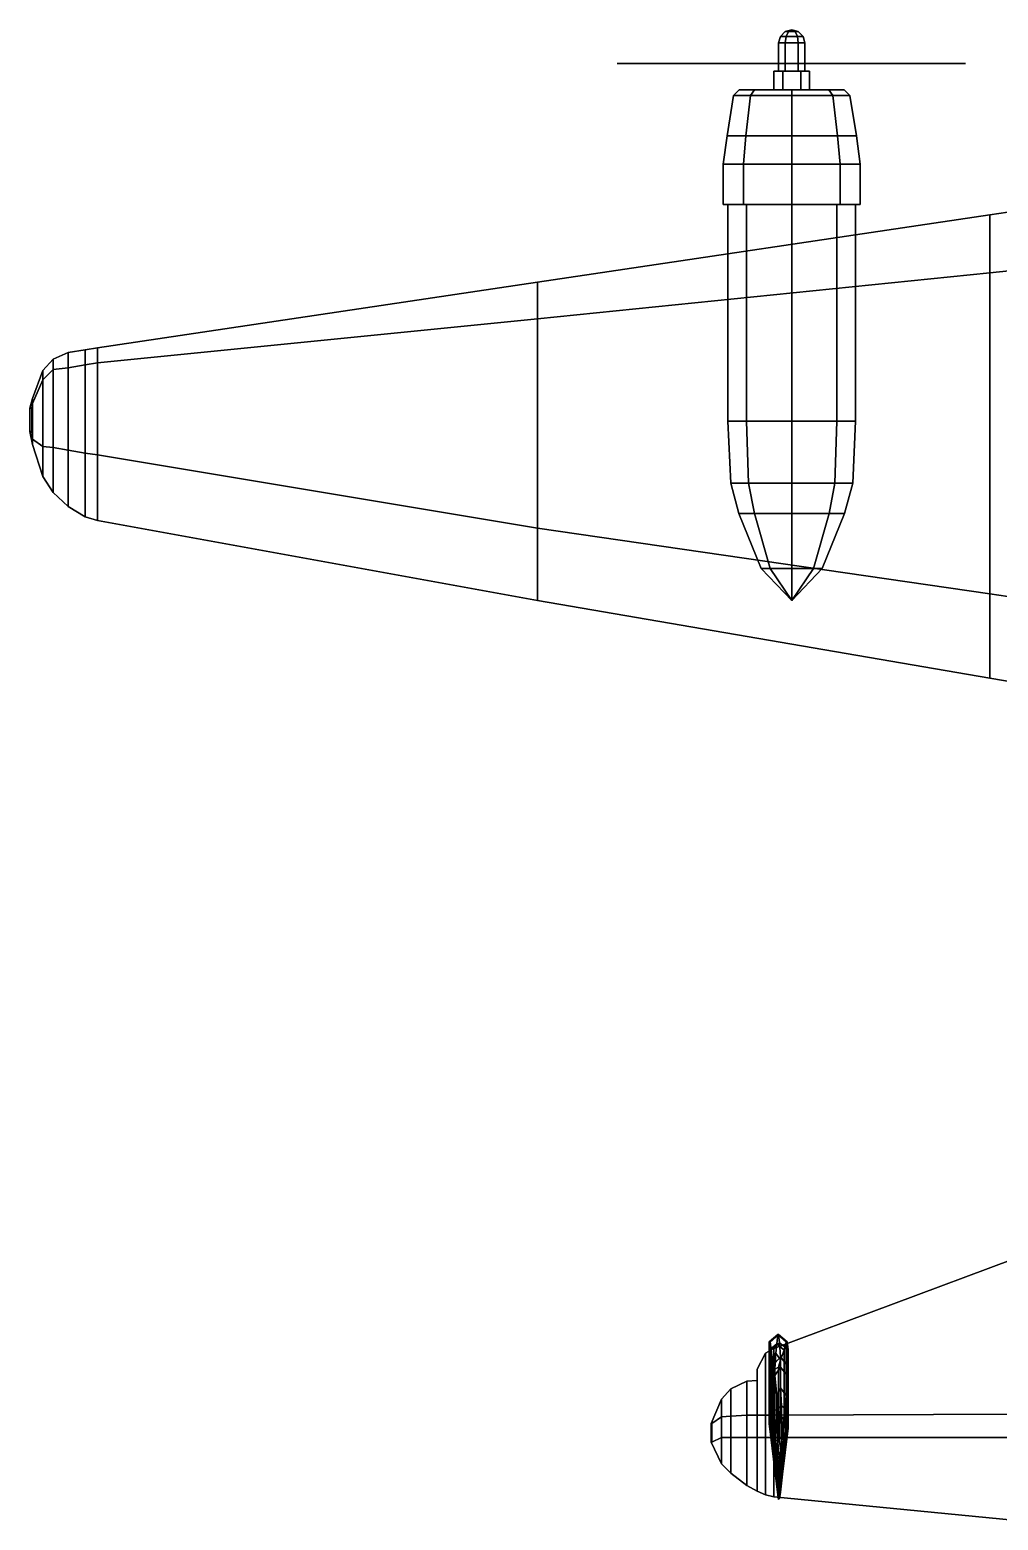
# Model space of a CAD drawing. Header units: millimetres. Extents: x -11.2 to 11.2, y -9.2 to 25.8.
# Drawn here: x -11.19 to -0.87, y -9.18 to 6.7 of the extents above; entities that cross this region are included whole.
import ezdxf

# ---------------------------------------------------------------- set-up
doc = ezdxf.new("R2010")
doc.units = ezdxf.units.MM
for name, color, linetype in [('prop', 1, 'Continuous'), ('wing1', 5, 'Continuous'), ('wing2', 1, 'Continuous')]:
    doc.layers.add(name, color=color, linetype=linetype)

msp = doc.modelspace()

# ---------------------------------------------------------------- linework, layer by layer
at = {"layer": 'prop'}
for points in [[(-3.105, 6.681, 0.199), (-3.131, 6.63, 0.155), (-3.191, 6.63, 0.26), (-3.14, 6.681, 0.26)], [(-3.14, 6.681, 0.26), (-3.191, 6.63, 0.26), (-3.131, 6.63, 0.365), (-3.105, 6.681, 0.321)], [(-3.07, 6.7, 0.26), (-3.105, 6.681, 0.199), (-3.14, 6.681, 0.26), (-3.07, 6.7, 0.26)], [(-3.07, 6.7, 0.26), (-3.14, 6.681, 0.26), (-3.105, 6.681, 0.321), (-3.07, 6.7, 0.26)], [(-3.035, 6.681, 0.199), (-3.009, 6.63, 0.155), (-3.131, 6.63, 0.155), (-3.105, 6.681, 0.199)], [(-3.105, 6.681, 0.321), (-3.131, 6.63, 0.365), (-3.009, 6.63, 0.365), (-3.035, 6.681, 0.321)], [(-3.07, 6.7, 0.26), (-3.035, 6.681, 0.199), (-3.105, 6.681, 0.199), (-3.07, 6.7, 0.26)], [(-3.07, 6.7, 0.26), (-3.105, 6.681, 0.321), (-3.035, 6.681, 0.321), (-3.07, 6.7, 0.26)], [(-3.07, 6.7, 0.26), (-3, 6.681, 0.26), (-3.035, 6.681, 0.199), (-3.07, 6.7, 0.26)], [(-3.07, 6.7, 0.26), (-3.035, 6.681, 0.321), (-3, 6.681, 0.26), (-3.07, 6.7, 0.26)], [(-3, 6.681, 0.26), (-2.949, 6.63, 0.26), (-3.009, 6.63, 0.155), (-3.035, 6.681, 0.199)], [(-3.035, 6.681, 0.321), (-3.009, 6.63, 0.365), (-2.949, 6.63, 0.26), (-3, 6.681, 0.26)], [(-3.131, 6.63, 0.155), (-3.14, 6.56, 0.139), (-3.21, 6.56, 0.26), (-3.191, 6.63, 0.26)], [(-3.191, 6.63, 0.26), (-3.21, 6.56, 0.26), (-3.14, 6.56, 0.381), (-3.131, 6.63, 0.365)], [(-3.21, 6.56, 0.26), (-3.14, 6.56, 0.139), (-3.14, 6.26, 0.139), (-3.21, 6.26, 0.26)], [(-3.14, 6.56, 0.381), (-3.21, 6.56, 0.26), (-3.21, 6.26, 0.26), (-3.14, 6.26, 0.381)], [(-3.009, 6.63, 0.155), (-3, 6.56, 0.139), (-3.14, 6.56, 0.139), (-3.131, 6.63, 0.155)], [(-3.131, 6.63, 0.365), (-3.14, 6.56, 0.381), (-3, 6.56, 0.381), (-3.009, 6.63, 0.365)], [(-3.14, 6.56, 0.139), (-3, 6.56, 0.139), (-3, 6.26, 0.139), (-3.14, 6.26, 0.139)], [(-3, 6.56, 0.381), (-3.14, 6.56, 0.381), (-3.14, 6.26, 0.381), (-3, 6.26, 0.381)], [(-2.949, 6.63, 0.26), (-2.93, 6.56, 0.26), (-3, 6.56, 0.139), (-3.009, 6.63, 0.155)], [(-3.009, 6.63, 0.365), (-3, 6.56, 0.381), (-2.93, 6.56, 0.26), (-2.949, 6.63, 0.26)], [(-3, 6.56, 0.139), (-2.93, 6.56, 0.26), (-2.93, 6.26, 0.26), (-3, 6.26, 0.139)], [(-2.93, 6.56, 0.26), (-3, 6.56, 0.381), (-3, 6.26, 0.381), (-2.93, 6.26, 0.26)], [(-4.891, 6.34, -0.826), (-4.931, 6.34, -0.757), (-4.911, 6.34, -0.711), (-4.841, 6.34, -0.832)], [(-4.841, 6.34, -0.832), (-4.911, 6.34, -0.711), (-4.931, 6.34, -0.757), (-4.891, 6.34, -0.826)], [(-4.915, 6.34, -0.805), (-4.92, 6.34, -0.796), (-4.931, 6.34, -0.757), (-4.891, 6.34, -0.826)], [(-4.891, 6.34, -0.826), (-4.931, 6.34, -0.757), (-4.92, 6.34, -0.796), (-4.915, 6.34, -0.805)], [(-4.841, 6.34, -0.832), (-4.911, 6.34, -0.711), (-4.873, 6.34, -0.677), (-4.793, 6.34, -0.816)], [(-4.793, 6.34, -0.816), (-4.873, 6.34, -0.677), (-4.911, 6.34, -0.711), (-4.841, 6.34, -0.832)], [(-4.409, 6.34, -0.64), (-4.559, 6.34, -0.461), (-4.873, 6.34, -0.677), (-4.793, 6.34, -0.816)], [(-4.793, 6.34, -0.816), (-4.873, 6.34, -0.677), (-4.559, 6.34, -0.461), (-4.409, 6.34, -0.64)], [(-4.409, 6.34, -0.64), (-4.559, 6.34, -0.461), (-4.3, 6.34, -0.289), (-4.122, 6.34, -0.498)], [(-4.122, 6.34, -0.498), (-4.3, 6.34, -0.289), (-4.559, 6.34, -0.461), (-4.409, 6.34, -0.64)], [(-3.966, 6.34, -0.408), (-4.101, 6.34, -0.174), (-4.3, 6.34, -0.289), (-4.122, 6.34, -0.498)], [(-4.122, 6.34, -0.498), (-4.3, 6.34, -0.289), (-4.101, 6.34, -0.174), (-3.966, 6.34, -0.408)], [(-3.966, 6.34, -0.408), (-4.101, 6.34, -0.174), (-3.966, 6.34, -0.107), (-3.841, 6.34, -0.324)], [(-3.841, 6.34, -0.324), (-3.966, 6.34, -0.107), (-4.101, 6.34, -0.174), (-3.966, 6.34, -0.408)], [(-3.841, 6.34, -0.324), (-3.966, 6.34, -0.107), (-3.521, 6.34, 0.081), (-3.456, 6.34, -0.032)], [(-3.456, 6.34, -0.032), (-3.521, 6.34, 0.081), (-3.966, 6.34, -0.107), (-3.841, 6.34, -0.324)], [(-3.04, 6.34, 0.208), (-3.105, 6.34, 0.321), (-3.521, 6.34, 0.081), (-3.456, 6.34, -0.032)], [(-3.456, 6.34, -0.032), (-3.521, 6.34, 0.081), (-3.105, 6.34, 0.321), (-3.04, 6.34, 0.208)], [(-3.165, 6.26, 0.425), (-2.975, 6.26, 0.425), (-2.88, 6.26, 0.26), (-3.26, 6.26, 0.26)], [(-3.165, 6.26, 0.425), (-3.26, 6.26, 0.26), (-3.26, 6.06, 0.26), (-3.165, 6.06, 0.425)], [(-3.26, 6.26, 0.26), (-2.88, 6.26, 0.26), (-2.975, 6.26, 0.095), (-3.165, 6.26, 0.095)], [(-3.26, 6.26, 0.26), (-3.165, 6.26, 0.095), (-3.165, 6.06, 0.095), (-3.26, 6.06, 0.26)], [(-3.2, 6.34, 1.55), (-2.93, 6.34, 1.6), (-2.93, 6.34, 1.37), (-3.2, 6.34, 1.37)], [(-3.2, 6.34, 1.37), (-2.93, 6.34, 1.37), (-2.93, 6.34, 1.6), (-3.2, 6.34, 1.55)], [(-3.19, 6.34, 1.22), (-2.94, 6.34, 1.22), (-2.93, 6.34, 1.37), (-3.2, 6.34, 1.37)], [(-3.2, 6.34, 1.37), (-2.93, 6.34, 1.37), (-2.94, 6.34, 1.22), (-3.19, 6.34, 1.22)], [(-3.2, 6.34, 1.55), (-2.93, 6.34, 1.6), (-2.95, 6.34, 1.91), (-3.18, 6.34, 1.87)], [(-3.18, 6.34, 1.87), (-2.95, 6.34, 1.91), (-2.93, 6.34, 1.6), (-3.2, 6.34, 1.55)], [(-3.13, 6.34, 0.74), (-3, 6.34, 0.74), (-2.94, 6.34, 1.22), (-3.19, 6.34, 1.22)], [(-3.19, 6.34, 1.22), (-2.94, 6.34, 1.22), (-3, 6.34, 0.74), (-3.13, 6.34, 0.74)], [(-3.14, 6.34, 2.29), (-2.98, 6.34, 2.29), (-2.95, 6.34, 1.91), (-3.18, 6.34, 1.87)], [(-3.18, 6.34, 1.87), (-2.95, 6.34, 1.91), (-2.98, 6.34, 2.29), (-3.14, 6.34, 2.29)], [(-3.165, 6.26, 0.095), (-2.975, 6.26, 0.095), (-2.975, 6.06, 0.095), (-3.165, 6.06, 0.095)], [(-2.975, 6.26, 0.425), (-3.165, 6.26, 0.425), (-3.165, 6.06, 0.425), (-2.975, 6.06, 0.425)], [(-3.14, 6.34, 2.29), (-2.98, 6.34, 2.29), (-2.99, 6.34, 2.34), (-3.13, 6.34, 2.34)], [(-3.13, 6.34, 2.34), (-2.99, 6.34, 2.34), (-2.98, 6.34, 2.29), (-3.14, 6.34, 2.29)], [(-3.13, 6.34, 0.74), (-3, 6.34, 0.74), (-3, 6.34, 0.26), (-3.13, 6.34, 0.26)], [(-3.13, 6.34, 0.26), (-3, 6.34, 0.26), (-3, 6.34, 0.74), (-3.13, 6.34, 0.74)], [(-3.13, 6.34, 2.34), (-2.99, 6.34, 2.34), (-3.02, 6.34, 2.38), (-3.1, 6.34, 2.38)], [(-3.1, 6.34, 2.38), (-3.02, 6.34, 2.38), (-2.99, 6.34, 2.34), (-3.13, 6.34, 2.34)], [(-3.04, 6.34, 0.312), (-3.105, 6.34, 0.199), (-2.689, 6.34, -0.041), (-2.624, 6.34, 0.072)], [(-2.624, 6.34, 0.072), (-2.689, 6.34, -0.041), (-3.105, 6.34, 0.199), (-3.04, 6.34, 0.312)], [(-3.1, 6.34, 2.38), (-3.02, 6.34, 2.38), (-3.06, 6.34, 2.39), (-3.07, 6.34, 2.39)], [(-3.07, 6.34, 2.39), (-3.06, 6.34, 2.39), (-3.02, 6.34, 2.38), (-3.1, 6.34, 2.38)], [(-2.88, 6.26, 0.26), (-2.975, 6.26, 0.425), (-2.975, 6.06, 0.425), (-2.88, 6.06, 0.26)], [(-2.975, 6.26, 0.095), (-2.88, 6.26, 0.26), (-2.88, 6.06, 0.26), (-2.975, 6.06, 0.095)], [(-2.179, 6.34, -0.116), (-2.304, 6.34, -0.333), (-2.689, 6.34, -0.041), (-2.624, 6.34, 0.072)], [(-2.624, 6.34, 0.072), (-2.689, 6.34, -0.041), (-2.304, 6.34, -0.333), (-2.179, 6.34, -0.116)], [(-2.044, 6.34, -0.182), (-2.179, 6.34, -0.416), (-2.304, 6.34, -0.333), (-2.179, 6.34, -0.116)], [(-2.179, 6.34, -0.116), (-2.304, 6.34, -0.333), (-2.179, 6.34, -0.416), (-2.044, 6.34, -0.182)], [(-2.044, 6.34, -0.182), (-2.179, 6.34, -0.416), (-1.98, 6.34, -0.531), (-1.888, 6.34, -0.272)], [(-1.888, 6.34, -0.272), (-1.98, 6.34, -0.531), (-2.179, 6.34, -0.416), (-2.044, 6.34, -0.182)], [(-1.621, 6.34, -0.45), (-1.701, 6.34, -0.669), (-1.98, 6.34, -0.531), (-1.888, 6.34, -0.272)], [(-1.888, 6.34, -0.272), (-1.98, 6.34, -0.531), (-1.701, 6.34, -0.669), (-1.621, 6.34, -0.45)], [(-1.621, 6.34, -0.45), (-1.701, 6.34, -0.669), (-1.357, 6.34, -0.833), (-1.277, 6.34, -0.694)], [(-1.277, 6.34, -0.694), (-1.357, 6.34, -0.833), (-1.701, 6.34, -0.669), (-1.621, 6.34, -0.45)], [(-1.239, 6.34, -0.728), (-1.309, 6.34, -0.849), (-1.357, 6.34, -0.833), (-1.277, 6.34, -0.694)], [(-1.277, 6.34, -0.694), (-1.357, 6.34, -0.833), (-1.309, 6.34, -0.849), (-1.239, 6.34, -0.728)], [(-1.219, 6.34, -0.774), (-1.259, 6.34, -0.843), (-1.309, 6.34, -0.849), (-1.239, 6.34, -0.728)], [(-1.239, 6.34, -0.728), (-1.309, 6.34, -0.849), (-1.259, 6.34, -0.843), (-1.219, 6.34, -0.774)], [(-1.225, 6.34, -0.805), (-1.23, 6.34, -0.814), (-1.259, 6.34, -0.843), (-1.219, 6.34, -0.774)], [(-1.219, 6.34, -0.774), (-1.259, 6.34, -0.843), (-1.23, 6.34, -0.814), (-1.225, 6.34, -0.805)]]:
    msp.add_3dface(points, dxfattribs=at)
at = {"layer": 'wing1'}
for points in [[(-0.71, -6.4, 0.52), (-3.26, -7.35, 0.71), (-3.26, -8.06, 0.8), (-0.71, -8.05, 0.72)], [(-0.71, -8.05, 0.41), (-3.26, -8.06, 0.66), (-3.26, -7.35, 0.71), (-0.71, -6.4, 0.52)], [(-3.22, -7.2, 0.69), (-3.23, -7.3, 0.35), (-3.31, -7.37, 0.35), (-3.31, -7.28, 0.69)], [(-3.21, -7.2, 0.95), (-3.22, -7.2, 0.69), (-3.31, -7.28, 0.69), (-3.3, -7.28, 0.95)], [(-3.31, -7.37, 0.35), (-3.31, -8.12, 0.35), (-3.31, -8.15, 0.69), (-3.31, -7.28, 0.69)], [(-3.31, -7.28, 0.69), (-3.31, -8.15, 0.69), (-3.3, -8.17, 0.95), (-3.3, -7.28, 0.95)], [(-3.23, -7.3, 0.35), (-3.24, -7.4, 0.01), (-3.29, -7.47, 0.01), (-3.31, -7.37, 0.35)], [(-3.2, -7.29, 1.27), (-3.21, -7.2, 0.95), (-3.3, -7.28, 0.95), (-3.29, -7.36, 1.27)], [(-3.3, -7.28, 0.95), (-3.3, -8.17, 0.95), (-3.29, -8.2, 1.27), (-3.29, -7.36, 1.27)], [(-3.19, -7.44, 1.59), (-3.2, -7.29, 1.27), (-3.29, -7.36, 1.27), (-3.27, -7.53, 1.59)], [(-3.15, -7.37, 0.35), (-3.19, -7.47, 0.01), (-3.24, -7.4, 0.01), (-3.23, -7.3, 0.35)], [(-3.13, -7.28, 0.69), (-3.15, -7.37, 0.35), (-3.23, -7.3, 0.35), (-3.22, -7.2, 0.69)], [(-3.12, -7.28, 0.95), (-3.13, -7.28, 0.69), (-3.22, -7.2, 0.69), (-3.21, -7.2, 0.95)], [(-3.11, -7.36, 1.27), (-3.12, -7.28, 0.95), (-3.21, -7.2, 0.95), (-3.2, -7.29, 1.27)], [(-3.12, -7.53, 1.59), (-3.11, -7.36, 1.27), (-3.2, -7.29, 1.27), (-3.19, -7.44, 1.59)], [(-3.13, -8.15, 0.69), (-3.15, -8.12, 0.35), (-3.15, -7.37, 0.35), (-3.13, -7.28, 0.69)], [(-3.12, -8.17, 0.95), (-3.13, -8.15, 0.69), (-3.13, -7.28, 0.69), (-3.12, -7.28, 0.95)], [(-3.11, -8.2, 1.27), (-3.12, -8.17, 0.95), (-3.12, -7.28, 0.95), (-3.11, -7.36, 1.27)], [(-3.35, -7.4, 0.72), (-3.44, -7.57, 0.73), (-3.44, -8.06, 0.79), (-3.35, -8.06, 0.79)], [(-3.35, -8.06, 0.67), (-3.44, -8.06, 0.68), (-3.44, -7.57, 0.73), (-3.35, -7.4, 0.72)], [(-3.26, -7.35, 0.71), (-3.35, -7.4, 0.72), (-3.35, -8.06, 0.79), (-3.26, -8.06, 0.8)], [(-3.26, -8.06, 0.66), (-3.35, -8.06, 0.67), (-3.35, -7.4, 0.72), (-3.26, -7.35, 0.71)], [(-3.29, -7.47, 0.01), (-3.29, -8.05, 0.01), (-3.31, -8.12, 0.35), (-3.31, -7.37, 0.35)], [(-3.29, -7.36, 1.27), (-3.29, -8.2, 1.27), (-3.27, -8.24, 1.59), (-3.27, -7.53, 1.59)], [(-3.24, -7.4, 0.01), (-3.25, -7.57, -0.18), (-3.28, -7.55, -0.14), (-3.29, -7.47, 0.01)], [(-3.19, -7.55, 1.75), (-3.19, -7.44, 1.59), (-3.27, -7.53, 1.59), (-3.25, -7.64, 1.75)], [(-3.19, -7.47, 0.01), (-3.21, -7.55, -0.14), (-3.25, -7.57, -0.18), (-3.24, -7.4, 0.01)], [(-3.15, -8.12, 0.35), (-3.19, -8.05, 0.01), (-3.19, -7.47, 0.01), (-3.15, -7.37, 0.35)], [(-3.12, -7.64, 1.75), (-3.12, -7.53, 1.59), (-3.19, -7.44, 1.59), (-3.19, -7.55, 1.75)], [(-3.12, -8.24, 1.59), (-3.11, -8.2, 1.27), (-3.11, -7.36, 1.27), (-3.12, -7.53, 1.59)], [(-3.44, -8.06, 0.68), (-3.44, -8.06, 0.68), (-3.44, -7.69, 0.73), (-3.44, -7.57, 0.73)], [(-3.28, -7.55, -0.14), (-3.28, -8.02, -0.14), (-3.29, -8.05, 0.01), (-3.29, -7.47, 0.01)], [(-3.25, -7.57, -0.18), (-3.25, -8, -0.18), (-3.28, -8.02, -0.14), (-3.28, -7.55, -0.14)], [(-3.27, -7.53, 1.59), (-3.27, -8.24, 1.59), (-3.25, -8.24, 1.75), (-3.25, -7.64, 1.75)], [(-3.21, -7.55, -0.14), (-3.21, -8.02, -0.14), (-3.25, -8, -0.18), (-3.25, -7.57, -0.18)], [(-3.19, -7.77, 1.99), (-3.19, -7.55, 1.75), (-3.25, -7.64, 1.75), (-3.23, -7.85, 1.99)], [(-3.19, -8.05, 0.01), (-3.21, -8.02, -0.14), (-3.21, -7.55, -0.14), (-3.19, -7.47, 0.01)], [(-3.13, -7.85, 1.99), (-3.12, -7.64, 1.75), (-3.19, -7.55, 1.75), (-3.19, -7.77, 1.99)], [(-3.12, -8.24, 1.75), (-3.12, -8.24, 1.59), (-3.12, -7.53, 1.59), (-3.12, -7.64, 1.75)], [(-3.72, -7.78, 0.75), (-3.82, -7.89, 0.76), (-3.82, -8.08, 0.79), (-3.72, -8.07, 0.79)], [(-3.72, -8.07, 0.7), (-3.82, -8.08, 0.72), (-3.82, -7.89, 0.76), (-3.72, -7.78, 0.75)], [(-3.55, -7.7, 0.74), (-3.72, -7.78, 0.75), (-3.72, -8.07, 0.79), (-3.55, -8.06, 0.79)], [(-3.55, -8.06, 0.69), (-3.72, -8.07, 0.7), (-3.72, -7.78, 0.75), (-3.55, -7.7, 0.74)], [(-3.44, -7.69, 0.73), (-3.55, -7.7, 0.74), (-3.55, -8.06, 0.79), (-3.44, -8.06, 0.79)], [(-3.44, -8.06, 0.68), (-3.55, -8.06, 0.69), (-3.55, -7.7, 0.74), (-3.44, -7.69, 0.73)], [(-3.25, -7.64, 1.75), (-3.25, -8.24, 1.75), (-3.23, -8.24, 1.99), (-3.23, -7.85, 1.99)], [(-3.18, -7.96, 2.13), (-3.19, -7.77, 1.99), (-3.23, -7.85, 1.99), (-3.22, -7.99, 2.13)], [(-3.14, -7.99, 2.13), (-3.13, -7.85, 1.99), (-3.19, -7.77, 1.99), (-3.18, -7.96, 2.13)], [(-3.13, -8.24, 1.99), (-3.12, -8.24, 1.75), (-3.12, -7.64, 1.75), (-3.13, -7.85, 1.99)], [(-3.82, -7.89, 0.76), (-3.93, -8.15, 0.77), (-3.92, -8.15, 0.78), (-3.82, -8.08, 0.79)], [(-3.82, -8.08, 0.72), (-3.92, -8.15, 0.75), (-3.93, -8.15, 0.77), (-3.82, -7.89, 0.76)], [(-3.23, -7.85, 1.99), (-3.23, -8.24, 1.99), (-3.22, -8.24, 2.13), (-3.22, -7.99, 2.13)], [(-3.14, -8.24, 2.13), (-3.13, -8.24, 1.99), (-3.13, -7.85, 1.99), (-3.14, -7.99, 2.13)], [(-3.92, -8.15, 0.78), (-3.92, -8.35, 0.78), (-3.82, -8.3, 0.79), (-3.82, -8.08, 0.79)], [(-3.82, -8.3, 0.72), (-3.92, -8.35, 0.75), (-3.92, -8.15, 0.75), (-3.82, -8.08, 0.72)], [(-3.82, -8.08, 0.79), (-3.82, -8.3, 0.79), (-3.72, -8.3, 0.79), (-3.72, -8.07, 0.79)], [(-3.72, -8.3, 0.7), (-3.82, -8.3, 0.72), (-3.82, -8.08, 0.72), (-3.72, -8.07, 0.7)], [(-3.72, -8.07, 0.79), (-3.72, -8.3, 0.79), (-3.55, -8.3, 0.79), (-3.55, -8.06, 0.79)], [(-3.55, -8.3, 0.69), (-3.72, -8.3, 0.7), (-3.72, -8.07, 0.7), (-3.55, -8.06, 0.69)], [(-3.55, -8.06, 0.79), (-3.55, -8.3, 0.79), (-3.44, -8.3, 0.79), (-3.44, -8.06, 0.79)], [(-3.44, -8.3, 0.68), (-3.55, -8.3, 0.69), (-3.55, -8.06, 0.69), (-3.44, -8.06, 0.68)], [(-3.44, -8.06, 0.79), (-3.44, -8.3, 0.79), (-3.35, -8.3, 0.79), (-3.35, -8.06, 0.79)], [(-3.35, -8.3, 0.67), (-3.44, -8.3, 0.68), (-3.44, -8.06, 0.68), (-3.35, -8.06, 0.67)], [(-3.35, -8.06, 0.79), (-3.35, -8.3, 0.79), (-3.26, -8.3, 0.8), (-3.26, -8.06, 0.8)], [(-3.26, -8.3, 0.66), (-3.35, -8.3, 0.67), (-3.35, -8.06, 0.67), (-3.26, -8.06, 0.66)], [(-3.31, -8.12, 0.35), (-3.29, -8.05, 0.01), (-3.24, -8.62, 0.01), (-3.23, -8.81, 0.35)], [(-3.29, -8.05, 0.01), (-3.28, -8.02, -0.14), (-3.25, -8, -0.18), (-3.24, -8.62, 0.01)], [(-3.26, -8.06, 0.8), (-3.26, -8.3, 0.8), (-0.71, -8.3, 0.72), (-0.71, -8.05, 0.72)], [(-0.71, -8.3, 0.41), (-3.26, -8.3, 0.66), (-3.26, -8.06, 0.66), (-0.71, -8.05, 0.41)], [(-3.24, -8.62, 0.01), (-3.25, -8, -0.18), (-3.21, -8.02, -0.14), (-3.19, -8.05, 0.01)], [(-3.23, -8.81, 0.35), (-3.24, -8.62, 0.01), (-3.19, -8.05, 0.01), (-3.15, -8.12, 0.35)], [(-3.18, -8.14, 2.19), (-3.18, -7.96, 2.13), (-3.22, -7.99, 2.13), (-3.2, -8.14, 2.18)], [(-3.22, -7.99, 2.13), (-3.22, -8.24, 2.13), (-3.2, -8.31, 2.18), (-3.2, -8.14, 2.18)], [(-3.16, -8.14, 2.18), (-3.14, -7.99, 2.13), (-3.18, -7.96, 2.13), (-3.18, -8.14, 2.19)], [(-3.16, -8.31, 2.18), (-3.14, -8.24, 2.13), (-3.14, -7.99, 2.13), (-3.16, -8.14, 2.18)], [(-3.93, -8.15, 0.77), (-3.93, -8.35, 0.77), (-3.92, -8.35, 0.78), (-3.92, -8.15, 0.78)], [(-3.92, -8.15, 0.75), (-3.92, -8.35, 0.75), (-3.93, -8.35, 0.77), (-3.93, -8.15, 0.77)], [(-3.31, -8.15, 0.69), (-3.31, -8.12, 0.35), (-3.23, -8.81, 0.35), (-3.22, -8.91, 0.69)], [(-3.3, -8.17, 0.95), (-3.31, -8.15, 0.69), (-3.22, -8.91, 0.69), (-3.21, -8.96, 0.95)], [(-3.29, -8.2, 1.27), (-3.3, -8.17, 0.95), (-3.21, -8.96, 0.95), (-3.2, -8.95, 1.27)], [(-3.27, -8.24, 1.59), (-3.29, -8.2, 1.27), (-3.2, -8.95, 1.27), (-3.19, -8.88, 1.59)], [(-3.25, -8.24, 1.75), (-3.27, -8.24, 1.59), (-3.19, -8.88, 1.59), (-3.19, -8.82, 1.75)], [(-3.23, -8.24, 1.99), (-3.25, -8.24, 1.75), (-3.19, -8.82, 1.75), (-3.19, -8.66, 1.99)], [(-3.22, -8.91, 0.69), (-3.23, -8.81, 0.35), (-3.15, -8.12, 0.35), (-3.13, -8.15, 0.69)], [(-3.22, -8.24, 2.13), (-3.23, -8.24, 1.99), (-3.19, -8.66, 1.99), (-3.18, -8.47, 2.13)], [(-3.21, -8.96, 0.95), (-3.22, -8.91, 0.69), (-3.13, -8.15, 0.69), (-3.12, -8.17, 0.95)], [(-3.2, -8.31, 2.18), (-3.22, -8.24, 2.13), (-3.18, -8.47, 2.13), (-3.18, -8.31, 2.19)], [(-3.2, -8.95, 1.27), (-3.21, -8.96, 0.95), (-3.12, -8.17, 0.95), (-3.11, -8.2, 1.27)], [(-3.2, -8.14, 2.18), (-3.2, -8.31, 2.18), (-3.18, -8.31, 2.19), (-3.18, -8.14, 2.19)], [(-3.19, -8.88, 1.59), (-3.2, -8.95, 1.27), (-3.11, -8.2, 1.27), (-3.12, -8.24, 1.59)], [(-3.19, -8.82, 1.75), (-3.19, -8.88, 1.59), (-3.12, -8.24, 1.59), (-3.12, -8.24, 1.75)], [(-3.19, -8.66, 1.99), (-3.19, -8.82, 1.75), (-3.12, -8.24, 1.75), (-3.13, -8.24, 1.99)], [(-3.18, -8.47, 2.13), (-3.19, -8.66, 1.99), (-3.13, -8.24, 1.99), (-3.14, -8.24, 2.13)], [(-3.18, -8.14, 2.19), (-3.18, -8.31, 2.19), (-3.16, -8.31, 2.18), (-3.16, -8.14, 2.18)], [(-3.18, -8.31, 2.19), (-3.18, -8.47, 2.13), (-3.14, -8.24, 2.13), (-3.16, -8.31, 2.18)], [(-3.82, -8.3, 0.79), (-3.92, -8.35, 0.78), (-3.93, -8.35, 0.77), (-3.82, -8.58, 0.76)], [(-3.82, -8.58, 0.76), (-3.93, -8.35, 0.77), (-3.92, -8.35, 0.75), (-3.82, -8.3, 0.72)], [(-3.72, -8.3, 0.79), (-3.82, -8.3, 0.79), (-3.82, -8.58, 0.76), (-3.72, -8.68, 0.75)], [(-3.72, -8.68, 0.75), (-3.82, -8.58, 0.76), (-3.82, -8.3, 0.72), (-3.72, -8.3, 0.7)], [(-3.55, -8.3, 0.79), (-3.72, -8.3, 0.79), (-3.72, -8.68, 0.75), (-3.55, -8.81, 0.74)], [(-3.55, -8.81, 0.74), (-3.72, -8.68, 0.75), (-3.72, -8.3, 0.7), (-3.55, -8.3, 0.69)], [(-3.44, -8.3, 0.79), (-3.55, -8.3, 0.79), (-3.55, -8.81, 0.74), (-3.44, -8.87, 0.73)], [(-3.44, -8.87, 0.73), (-3.55, -8.81, 0.74), (-3.55, -8.3, 0.69), (-3.44, -8.3, 0.68)], [(-3.35, -8.3, 0.79), (-3.44, -8.3, 0.79), (-3.44, -8.87, 0.73), (-3.35, -8.91, 0.72)], [(-3.35, -8.91, 0.72), (-3.44, -8.87, 0.73), (-3.44, -8.3, 0.68), (-3.35, -8.3, 0.67)], [(-3.26, -8.3, 0.8), (-3.35, -8.3, 0.79), (-3.35, -8.91, 0.72), (-3.26, -8.93, 0.71)], [(-3.26, -8.93, 0.71), (-3.35, -8.91, 0.72), (-3.35, -8.3, 0.67), (-3.26, -8.3, 0.66)], [(-0.71, -8.3, 0.72), (-3.26, -8.3, 0.8), (-3.26, -8.93, 0.71), (-0.71, -9.18, 0.52)], [(-0.71, -9.18, 0.52), (-3.26, -8.93, 0.71), (-3.26, -8.3, 0.66), (-0.71, -8.3, 0.41)]]:
    msp.add_3dface(points, dxfattribs=at)
at = {"layer": 'wing2'}
for points in [[(-3.69, 6, 0.26), (-3.508, 6, -0.178), (-3.466, 6.06, -0.136), (-3.63, 6.06, 0.26)], [(-3.508, 6, 0.698), (-3.69, 6, 0.26), (-3.63, 6.06, 0.26), (-3.466, 6.06, 0.656)], [(-3.07, 6.06, 0.82), (-3.466, 6.06, 0.656), (-3.63, 6.06, 0.26), (-2.674, 6.06, 0.656)], [(-2.674, 6.06, 0.656), (-3.63, 6.06, 0.26), (-3.466, 6.06, -0.136), (-2.51, 6.06, 0.26)], [(-3.07, 6, 0.88), (-3.508, 6, 0.698), (-3.466, 6.06, 0.656), (-3.07, 6.06, 0.82)], [(-3.508, 6, -0.178), (-3.07, 6, -0.36), (-3.07, 6.06, -0.3), (-3.466, 6.06, -0.136)], [(-2.51, 6.06, 0.26), (-3.466, 6.06, -0.136), (-3.07, 6.06, -0.3), (-2.674, 6.06, -0.136)], [(-2.632, 6, 0.698), (-3.07, 6, 0.88), (-3.07, 6.06, 0.82), (-2.674, 6.06, 0.656)], [(-3.07, 6, -0.36), (-2.632, 6, -0.178), (-2.674, 6.06, -0.136), (-3.07, 6.06, -0.3)], [(-2.632, 6, -0.178), (-2.45, 6, 0.26), (-2.51, 6.06, 0.26), (-2.674, 6.06, -0.136)], [(-2.45, 6, 0.26), (-2.632, 6, 0.698), (-2.674, 6.06, 0.656), (-2.51, 6.06, 0.26)], [(-3.508, 6, -0.178), (-3.69, 6, 0.26), (-3.76, 5.57, 0.26), (-3.558, 5.57, -0.228)], [(-3.69, 6, 0.26), (-3.508, 6, 0.698), (-3.558, 5.57, 0.748), (-3.76, 5.57, 0.26)], [(-3.508, 6, 0.698), (-3.07, 6, 0.88), (-3.07, 5.57, 0.95), (-3.558, 5.57, 0.748)], [(-3.07, 6, -0.36), (-3.508, 6, -0.178), (-3.558, 5.57, -0.228), (-3.07, 5.57, -0.43)], [(-3.07, 6, 0.88), (-2.632, 6, 0.698), (-2.582, 5.57, 0.748), (-3.07, 5.57, 0.95)], [(-2.632, 6, -0.178), (-3.07, 6, -0.36), (-3.07, 5.57, -0.43), (-2.582, 5.57, -0.228)], [(-2.45, 6, 0.26), (-2.632, 6, -0.178), (-2.582, 5.57, -0.228), (-2.38, 5.57, 0.26)], [(-2.632, 6, 0.698), (-2.45, 6, 0.26), (-2.38, 5.57, 0.26), (-2.582, 5.57, 0.748)], [(-3.76, 5.57, 0.26), (-3.558, 5.57, 0.748), (-3.586, 5.27, 0.776), (-3.8, 5.27, 0.26)], [(-3.558, 5.57, -0.228), (-3.76, 5.57, 0.26), (-3.8, 5.27, 0.26), (-3.586, 5.27, -0.256)], [(-3.558, 5.57, 0.748), (-3.07, 5.57, 0.95), (-3.07, 5.27, 0.99), (-3.586, 5.27, 0.776)], [(-3.07, 5.57, -0.43), (-3.558, 5.57, -0.228), (-3.586, 5.27, -0.256), (-3.07, 5.27, -0.47)], [(-3.07, 5.57, 0.95), (-2.582, 5.57, 0.748), (-2.554, 5.27, 0.776), (-3.07, 5.27, 0.99)], [(-2.582, 5.57, -0.228), (-3.07, 5.57, -0.43), (-3.07, 5.27, -0.47), (-2.554, 5.27, -0.256)], [(-2.582, 5.57, 0.748), (-2.38, 5.57, 0.26), (-2.34, 5.27, 0.26), (-2.554, 5.27, 0.776)], [(-2.38, 5.57, 0.26), (-2.582, 5.57, -0.228), (-2.554, 5.27, -0.256), (-2.34, 5.27, 0.26)], [(-3.8, 5.27, 0.26), (-3.586, 5.27, 0.776), (-3.586, 4.84, 0.776), (-3.8, 4.84, 0.26)], [(-3.586, 5.27, -0.256), (-3.8, 5.27, 0.26), (-3.8, 4.84, 0.26), (-3.586, 4.84, -0.256)], [(-3.07, 5.27, -0.47), (-3.586, 5.27, -0.256), (-3.586, 4.84, -0.256), (-3.07, 4.84, -0.47)], [(-3.586, 5.27, 0.776), (-3.07, 5.27, 0.99), (-3.07, 4.84, 0.99), (-3.586, 4.84, 0.776)], [(-2.554, 5.27, -0.256), (-3.07, 5.27, -0.47), (-3.07, 4.84, -0.47), (-2.554, 4.84, -0.256)], [(-3.07, 5.27, 0.99), (-2.554, 5.27, 0.776), (-2.554, 4.84, 0.776), (-3.07, 4.84, 0.99)], [(-2.554, 5.27, 0.776), (-2.34, 5.27, 0.26), (-2.34, 4.84, 0.26), (-2.554, 4.84, 0.776)], [(-2.34, 5.27, 0.26), (-2.554, 5.27, -0.256), (-2.554, 4.84, -0.256), (-2.34, 4.84, 0.26)], [(-3.8, 4.84, 0.26), (-3.586, 4.84, 0.776), (-3.551, 4.84, 0.741), (-3.75, 4.84, 0.26)], [(-3.586, 4.84, -0.256), (-3.8, 4.84, 0.26), (-3.75, 4.84, 0.26), (-3.551, 4.84, -0.221)], [(-3.551, 4.84, -0.221), (-3.75, 4.84, 0.26), (-3.75, 2.53, 0.26), (-3.551, 2.53, -0.221)], [(-3.75, 4.84, 0.26), (-3.551, 4.84, 0.741), (-3.551, 2.53, 0.741), (-3.75, 2.53, 0.26)], [(-3.586, 4.84, 0.776), (-3.07, 4.84, 0.99), (-3.07, 4.84, 0.94), (-3.551, 4.84, 0.741)], [(-3.07, 4.84, -0.47), (-3.586, 4.84, -0.256), (-3.551, 4.84, -0.221), (-3.07, 4.84, -0.42)], [(-3.551, 4.84, 0.741), (-3.07, 4.84, 0.94), (-3.07, 2.53, 0.94), (-3.551, 2.53, 0.741)], [(-3.07, 4.84, -0.42), (-3.551, 4.84, -0.221), (-3.551, 2.53, -0.221), (-3.07, 2.53, -0.42)], [(-3.07, 4.84, 0.94), (-2.589, 4.84, 0.741), (-2.589, 2.53, 0.741), (-3.07, 2.53, 0.94)], [(-3.07, 4.84, 0.99), (-2.554, 4.84, 0.776), (-2.589, 4.84, 0.741), (-3.07, 4.84, 0.94)], [(-2.589, 4.84, -0.221), (-3.07, 4.84, -0.42), (-3.07, 2.53, -0.42), (-2.589, 2.53, -0.221)], [(-2.554, 4.84, -0.256), (-3.07, 4.84, -0.47), (-3.07, 4.84, -0.42), (-2.589, 4.84, -0.221)], [(-2.554, 4.84, 0.776), (-2.34, 4.84, 0.26), (-2.39, 4.84, 0.26), (-2.589, 4.84, 0.741)], [(-2.39, 4.84, 0.26), (-2.589, 4.84, -0.221), (-2.589, 2.53, -0.221), (-2.39, 2.53, 0.26)], [(-2.34, 4.84, 0.26), (-2.554, 4.84, -0.256), (-2.589, 4.84, -0.221), (-2.39, 4.84, 0.26)], [(-2.589, 4.84, 0.741), (-2.39, 4.84, 0.26), (-2.39, 2.53, 0.26), (-2.589, 2.53, 0.741)], [(-0.96, 4.73, -0.08), (-0.48, 4.8, -0.14), (-0.48, 4.16, 0.63), (-0.96, 4.11, 0.65)], [(-0.96, 4.11, -0.41), (-0.48, 4.16, -0.47), (-0.48, 4.8, -0.14), (-0.96, 4.73, -0.08)], [(-5.78, 3.62, 0.2), (-0.96, 4.11, -0.41), (-0.96, 4.73, -0.08), (-5.78, 4.01, 0.4)], [(-5.78, 4.01, 0.4), (-0.96, 4.73, -0.08), (-0.96, 4.11, 0.65), (-5.78, 3.62, 0.76)], [(-0.48, 0.62, -0.47), (-0.48, 4.16, -0.47), (-0.96, 4.11, -0.41), (-0.96, 0.69, -0.41)], [(-0.96, 4.11, 0.65), (-0.48, 4.16, 0.63), (-0.48, 0.62, 0.63), (-0.96, 0.69, 0.65)], [(-10.47, 3.15, 0.81), (-5.78, 3.62, 0.2), (-5.78, 4.01, 0.4), (-10.47, 3.31, 0.9)], [(-10.47, 3.31, 0.9), (-5.78, 4.01, 0.4), (-5.78, 3.62, 0.76), (-10.47, 3.15, 1.02)], [(-0.96, 0.69, -0.41), (-0.96, 4.11, -0.41), (-5.78, 3.62, 0.2), (-5.78, 1.39, 0.2)], [(-5.78, 3.62, 0.76), (-0.96, 4.11, 0.65), (-0.96, 0.69, 0.65), (-5.78, 1.39, 0.76)], [(-5.78, 1.39, 0.2), (-5.78, 3.62, 0.2), (-10.47, 3.15, 0.81), (-10.47, 2.17, 0.81)], [(-10.47, 3.15, 1.02), (-5.78, 3.62, 0.76), (-5.78, 1.39, 0.76), (-10.47, 2.17, 1.02)], [(-11.05, 2.97, 0.93), (-10.94, 3.08, 0.89), (-10.94, 3.19, 0.96), (-11.05, 3.07, 0.98)], [(-11.05, 3.07, 0.98), (-10.94, 3.19, 0.96), (-10.94, 3.08, 1.05), (-11.05, 2.97, 1.04)], [(-10.94, 3.08, 0.89), (-10.78, 3.1, 0.86), (-10.78, 3.26, 0.94), (-10.94, 3.19, 0.96)], [(-10.94, 3.19, 0.96), (-10.78, 3.26, 0.94), (-10.78, 3.1, 1.04), (-10.94, 3.08, 1.05)], [(-10.78, 3.1, 0.86), (-10.6, 3.13, 0.83), (-10.6, 3.29, 0.91), (-10.78, 3.26, 0.94)], [(-10.78, 3.26, 0.94), (-10.6, 3.29, 0.91), (-10.6, 3.13, 1.03), (-10.78, 3.1, 1.04)], [(-10.6, 3.13, 0.83), (-10.47, 3.15, 0.81), (-10.47, 3.31, 0.9), (-10.6, 3.29, 0.91)], [(-10.6, 3.29, 0.91), (-10.47, 3.31, 0.9), (-10.47, 3.15, 1.02), (-10.6, 3.13, 1.03)], [(-11.16, 2.72, 0.97), (-11.05, 2.97, 0.93), (-11.05, 3.07, 0.98), (-11.16, 2.77, 0.99)], [(-11.16, 2.77, 0.99), (-11.05, 3.07, 0.98), (-11.05, 2.97, 1.04), (-11.16, 2.72, 1.02)], [(-10.94, 2.25, 0.89), (-10.94, 3.08, 0.89), (-11.05, 2.97, 0.93), (-11.05, 2.26, 0.93)], [(-11.05, 2.97, 1.04), (-10.94, 3.08, 1.05), (-10.94, 2.25, 1.05), (-11.05, 2.26, 1.04)], [(-10.78, 2.22, 0.86), (-10.78, 3.1, 0.86), (-10.94, 3.08, 0.89), (-10.94, 2.25, 0.89)], [(-10.94, 3.08, 1.05), (-10.78, 3.1, 1.04), (-10.78, 2.22, 1.04), (-10.94, 2.25, 1.05)], [(-10.6, 2.19, 0.83), (-10.6, 3.13, 0.83), (-10.78, 3.1, 0.86), (-10.78, 2.22, 0.86)], [(-10.78, 3.1, 1.04), (-10.6, 3.13, 1.03), (-10.6, 2.19, 1.03), (-10.78, 2.22, 1.04)], [(-10.47, 2.17, 0.81), (-10.47, 3.15, 0.81), (-10.6, 3.13, 0.83), (-10.6, 2.19, 0.83)], [(-10.6, 3.13, 1.03), (-10.47, 3.15, 1.02), (-10.47, 2.17, 1.02), (-10.6, 2.19, 1.03)], [(-11.05, 2.26, 0.93), (-11.05, 2.97, 0.93), (-11.16, 2.72, 0.97), (-11.16, 2.34, 0.97)], [(-11.16, 2.72, 1.02), (-11.05, 2.97, 1.04), (-11.05, 2.26, 1.04), (-11.16, 2.34, 1.02)], [(-11.17, 2.67, 0.97), (-11.16, 2.72, 0.97), (-11.16, 2.77, 0.99), (-11.19, 2.67, 0.99)], [(-11.19, 2.67, 0.99), (-11.16, 2.77, 0.99), (-11.16, 2.72, 1.02), (-11.17, 2.67, 1.02)], [(-11.16, 2.34, 0.97), (-11.16, 2.72, 0.97), (-11.17, 2.67, 0.97), (-11.17, 2.42, 0.97)], [(-11.17, 2.67, 1.02), (-11.16, 2.72, 1.02), (-11.16, 2.34, 1.02), (-11.17, 2.42, 1.02)], [(-11.17, 2.42, 0.97), (-11.17, 2.67, 0.97), (-11.19, 2.67, 0.99), (-11.19, 2.42, 0.99)], [(-11.19, 2.42, 0.99), (-11.19, 2.67, 0.99), (-11.17, 2.67, 1.02), (-11.17, 2.42, 1.02)], [(-11.19, 2.42, 0.99), (-11.16, 2.28, 0.99), (-11.16, 2.34, 0.97), (-11.17, 2.42, 0.97)], [(-11.17, 2.42, 1.02), (-11.16, 2.34, 1.02), (-11.16, 2.28, 0.99), (-11.19, 2.42, 0.99)], [(-3.551, 2.53, -0.221), (-3.75, 2.53, 0.26), (-3.72, 1.87, 0.26), (-3.53, 1.87, -0.2)], [(-3.75, 2.53, 0.26), (-3.551, 2.53, 0.741), (-3.53, 1.87, 0.72), (-3.72, 1.87, 0.26)], [(-3.551, 2.53, 0.741), (-3.07, 2.53, 0.94), (-3.07, 1.87, 0.91), (-3.53, 1.87, 0.72)], [(-3.07, 2.53, -0.42), (-3.551, 2.53, -0.221), (-3.53, 1.87, -0.2), (-3.07, 1.87, -0.39)], [(-3.07, 2.53, 0.94), (-2.589, 2.53, 0.741), (-2.61, 1.87, 0.72), (-3.07, 1.87, 0.91)], [(-2.589, 2.53, -0.221), (-3.07, 2.53, -0.42), (-3.07, 1.87, -0.39), (-2.61, 1.87, -0.2)], [(-2.39, 2.53, 0.26), (-2.589, 2.53, -0.221), (-2.61, 1.87, -0.2), (-2.42, 1.87, 0.26)], [(-2.589, 2.53, 0.741), (-2.39, 2.53, 0.26), (-2.42, 1.87, 0.26), (-2.61, 1.87, 0.72)], [(-11.16, 2.28, 0.99), (-11.05, 1.94, 0.98), (-11.05, 2.26, 0.93), (-11.16, 2.34, 0.97)], [(-11.16, 2.34, 1.02), (-11.05, 2.26, 1.04), (-11.05, 1.94, 0.98), (-11.16, 2.28, 0.99)], [(-11.05, 1.94, 0.98), (-10.94, 1.77, 0.96), (-10.94, 2.25, 0.89), (-11.05, 2.26, 0.93)], [(-11.05, 2.26, 1.04), (-10.94, 2.25, 1.05), (-10.94, 1.77, 0.96), (-11.05, 1.94, 0.98)], [(-10.94, 1.77, 0.96), (-10.78, 1.62, 0.94), (-10.78, 2.22, 0.86), (-10.94, 2.25, 0.89)], [(-10.94, 2.25, 1.05), (-10.78, 2.22, 1.04), (-10.78, 1.62, 0.94), (-10.94, 1.77, 0.96)], [(-10.78, 1.62, 0.94), (-10.6, 1.51, 0.91), (-10.6, 2.19, 0.83), (-10.78, 2.22, 0.86)], [(-10.78, 2.22, 1.04), (-10.6, 2.19, 1.03), (-10.6, 1.51, 0.91), (-10.78, 1.62, 0.94)], [(-10.6, 1.51, 0.91), (-10.47, 1.47, 0.9), (-10.47, 2.17, 0.81), (-10.6, 2.19, 0.83)], [(-10.6, 2.19, 1.03), (-10.47, 2.17, 1.02), (-10.47, 1.47, 0.9), (-10.6, 1.51, 0.91)], [(-10.47, 1.47, 0.9), (-5.78, 0.62, 0.4), (-5.78, 1.39, 0.2), (-10.47, 2.17, 0.81)], [(-10.47, 2.17, 1.02), (-5.78, 1.39, 0.76), (-5.78, 0.62, 0.4), (-10.47, 1.47, 0.9)], [(-3.468, 1.545, -0.138), (-3.53, 1.87, -0.2), (-3.72, 1.87, 0.26), (-3.633, 1.545, 0.26)], [(-3.633, 1.545, 0.26), (-3.72, 1.87, 0.26), (-3.53, 1.87, 0.72), (-3.468, 1.545, 0.658)], [(-3.468, 1.545, 0.658), (-3.53, 1.87, 0.72), (-3.07, 1.87, 0.91), (-3.07, 1.545, 0.823)], [(-3.07, 1.545, -0.303), (-3.07, 1.87, -0.39), (-3.53, 1.87, -0.2), (-3.468, 1.545, -0.138)], [(-3.07, 1.545, 0.823), (-3.07, 1.87, 0.91), (-2.61, 1.87, 0.72), (-2.672, 1.545, 0.658)], [(-2.672, 1.545, -0.138), (-2.61, 1.87, -0.2), (-3.07, 1.87, -0.39), (-3.07, 1.545, -0.303)], [(-2.507, 1.545, 0.26), (-2.42, 1.87, 0.26), (-2.61, 1.87, -0.2), (-2.672, 1.545, -0.138)], [(-2.672, 1.545, 0.658), (-2.61, 1.87, 0.72), (-2.42, 1.87, 0.26), (-2.507, 1.545, 0.26)], [(-3.3, 0.96, 0.03), (-3.468, 1.545, -0.138), (-3.633, 1.545, 0.26), (-3.395, 0.96, 0.26)], [(-3.395, 0.96, 0.26), (-3.633, 1.545, 0.26), (-3.468, 1.545, 0.658), (-3.3, 0.96, 0.49)], [(-3.3, 0.96, 0.49), (-3.468, 1.545, 0.658), (-3.07, 1.545, 0.823), (-3.07, 0.96, 0.585)], [(-3.07, 0.96, -0.065), (-3.07, 1.545, -0.303), (-3.468, 1.545, -0.138), (-3.3, 0.96, 0.03)], [(-3.07, 0.96, 0.585), (-3.07, 1.545, 0.823), (-2.672, 1.545, 0.658), (-2.84, 0.96, 0.49)], [(-2.84, 0.96, 0.03), (-2.672, 1.545, -0.138), (-3.07, 1.545, -0.303), (-3.07, 0.96, -0.065)], [(-2.745, 0.96, 0.26), (-2.507, 1.545, 0.26), (-2.672, 1.545, -0.138), (-2.84, 0.96, 0.03)], [(-2.84, 0.96, 0.49), (-2.672, 1.545, 0.658), (-2.507, 1.545, 0.26), (-2.745, 0.96, 0.26)], [(-5.78, 0.62, 0.4), (-0.96, -0.21, -0.08), (-0.96, 0.69, -0.41), (-5.78, 1.39, 0.2)], [(-5.78, 1.39, 0.76), (-0.96, 0.69, 0.65), (-0.96, -0.21, -0.08), (-5.78, 0.62, 0.4)], [(-3.07, 0.62, 0.26), (-3.395, 0.96, 0.26), (-3.3, 0.96, 0.49), (-3.07, 0.62, 0.26)], [(-3.07, 0.62, 0.26), (-3.3, 0.96, 0.03), (-3.395, 0.96, 0.26), (-3.07, 0.62, 0.26)], [(-3.07, 0.62, 0.26), (-3.3, 0.96, 0.49), (-3.07, 0.96, 0.585), (-3.07, 0.62, 0.26)], [(-3.07, 0.62, 0.26), (-3.07, 0.96, -0.065), (-3.3, 0.96, 0.03), (-3.07, 0.62, 0.26)], [(-3.07, 0.62, 0.26), (-2.84, 0.96, 0.49), (-2.745, 0.96, 0.26), (-3.07, 0.62, 0.26)], [(-3.07, 0.62, 0.26), (-3.07, 0.96, 0.585), (-2.84, 0.96, 0.49), (-3.07, 0.62, 0.26)], [(-3.07, 0.62, 0.26), (-2.84, 0.96, 0.03), (-3.07, 0.96, -0.065), (-3.07, 0.62, 0.26)], [(-3.07, 0.62, 0.26), (-2.745, 0.96, 0.26), (-2.84, 0.96, 0.03), (-3.07, 0.62, 0.26)], [(-0.96, 0.69, 0.65), (-0.48, 0.62, 0.63), (-0.48, -0.29, -0.14), (-0.96, -0.21, -0.08)], [(-0.96, -0.21, -0.08), (-0.48, -0.29, -0.14), (-0.48, 0.62, -0.47), (-0.96, 0.69, -0.41)]]:
    msp.add_3dface(points, dxfattribs=at)

doc.saveas('drawing.dxf')
